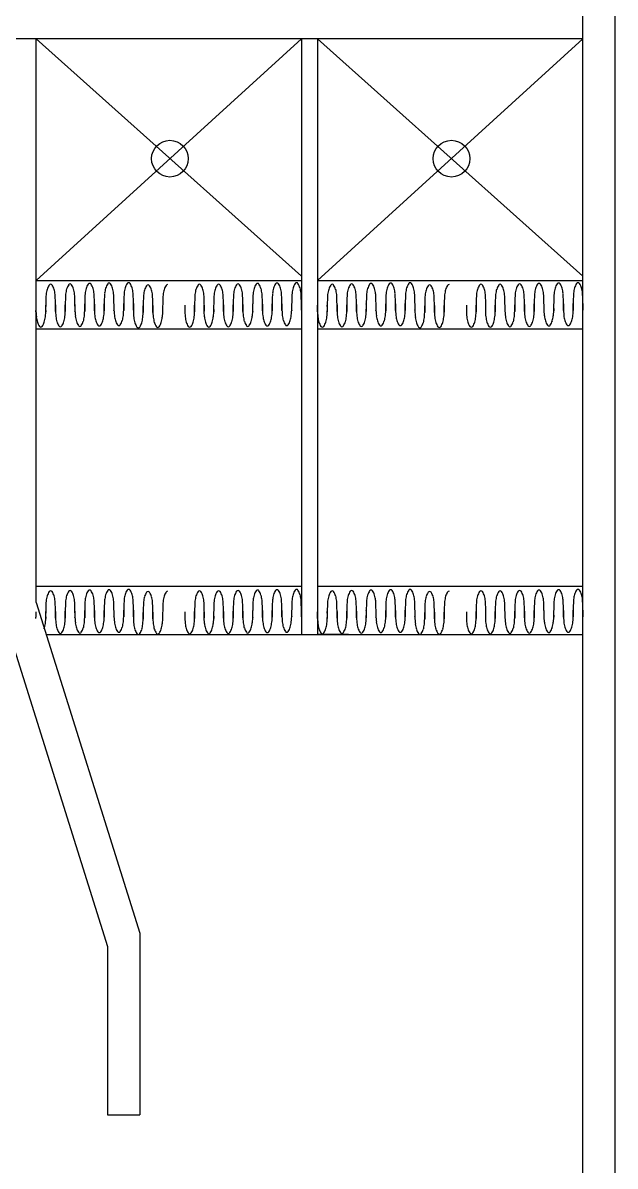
# Model space of a CAD drawing. Header units: inches. Extents: x -460 to 10305, y -938 to 5356.
# Drawn here: x 9981.8 to 10055.4, y 2437.1 to 2579.1 of the extents above; entities that cross this region are included whole.
import ezdxf

# ---------------------------------------------------------------- set-up
doc = ezdxf.new("R2010")
doc.units = ezdxf.units.IN
doc.header["$MEASUREMENT"] = 0
for name, color, linetype in [('01-0263-06-DWG-BFP-ARCH$0$SP-FIXT', 35, 'Continuous'), ('01-0263-06-DWG-BFP-ARCH$0$SP-PART', 190, 'Continuous'), ('01-0263-06-DWG-BFP-ARCH$0$SP-WALL', 7, 'Continuous')]:
    doc.layers.add(name, color=color, linetype=linetype)

# ---------------------------------------------------------------- blocks, each defined once
blk = doc.blocks.new('01-0263-06-DWG-BFP-ARCH', base_point=(1295.16, 1353.43))
at = {"layer": '01-0263-06-DWG-BFP-ARCH$0$SP-FIXT'}
for p, q in [((3467.16, 1951.43), (3500.16, 1981.43)), ((3467.16, 1981.43), (3500.16, 1951.96)), ((3502.16, 1981.43), (3535.16, 1951.96)), ((3502.16, 1951.43), (3535.16, 1981.43))]:
    blk.add_line(p, q, dxfattribs=at)
for centre in [(3483.81, 1966.56), (3518.81, 1966.56)]:
    blk.add_circle(centre, 2.28, dxfattribs=at)
at = {"layer": '01-0263-06-DWG-BFP-ARCH$0$SP-PART'}
for p, q in [((3467.16, 1951.43), (3500.16, 1951.43)), ((3502.16, 1951.43), (3535.16, 1951.43)), ((3467.16, 1945.43), (3500.16, 1945.43)), ((3502.16, 1945.43), (3535.16, 1945.43)), ((3467.16, 1913.43), (3500.16, 1913.43)), ((3502.16, 1913.43), (3535.16, 1913.43)), ((3468.41, 1907.43), (3500.16, 1907.43)), ((3496.31, 1907.43), (3500.16, 1907.43)), ((3502.16, 1907.43), (3535.16, 1907.43)), ((3506.01, 1907.43), (3502.16, 1907.43))]:
    blk.add_line(p, q, dxfattribs=at)
for centre, radius, start, end in [((3472.5, 1949.2), 4.11, 164.2093, 173.3189), ((3470.32, 1949.82), 1.84, 145.6774, 164.2093), ((3468.98, 1950.74), 0.219, 90, 145.6774), ((3468.98, 1950.74), 0.219, 34.3226, 90), ((3467.64, 1949.82), 1.84, 15.7907, 34.3226), ((3465.46, 1949.2), 4.11, 6.6811, 15.7907), ((3474.92, 1949.25), 4.11, 164.2093, 173.3189), ((3472.74, 1949.86), 1.84, 145.6774, 164.2093), ((3471.4, 1950.78), 0.219, 90, 145.6774), ((3471.4, 1950.78), 0.219, 34.3226, 90), ((3470.06, 1949.86), 1.84, 15.7907, 34.3226), ((3467.88, 1949.25), 4.11, 6.6811, 15.7907), ((3477.34, 1949.3), 4.11, 164.2093, 173.3189), ((3475.16, 1949.92), 1.84, 145.6774, 164.2093), ((3473.82, 1950.84), 0.219, 90, 145.6774), ((3473.82, 1950.84), 0.219, 34.3226, 90), ((3472.48, 1949.92), 1.84, 15.7907, 34.3226), ((3470.3, 1949.3), 4.11, 6.6811, 15.7907), ((3479.77, 1949.35), 4.11, 164.2093, 173.3189), ((3477.59, 1949.96), 1.84, 145.6774, 164.2093), ((3476.25, 1950.88), 0.219, 90, 145.6774), ((3476.25, 1950.88), 0.219, 34.3226, 90), ((3474.91, 1949.96), 1.84, 15.7907, 34.3226), ((3472.73, 1949.35), 4.11, 6.6811, 15.7907), ((3482.19, 1949.39), 4.11, 164.2093, 173.3189), ((3480.01, 1950), 1.84, 145.6774, 164.2093), ((3478.67, 1950.92), 0.219, 90, 145.6774), ((3478.67, 1950.92), 0.219, 34.3226, 90), ((3477.33, 1950), 1.84, 15.7907, 34.3226), ((3475.15, 1949.39), 4.11, 6.6811, 15.7907), ((3482.43, 1949.73), 1.84, 145.6774, 164.2093), ((3481.09, 1950.65), 0.219, 90, 145.6774), ((3481.09, 1950.65), 0.219, 34.3226, 90), ((3479.75, 1949.73), 1.84, 15.7907, 34.3226), ((3484.85, 1949.77), 1.84, 145.6774, 164.2093), ((3483.51, 1950.69), 0.219, 90, 145.6774), ((3491, 1949.2), 4.11, 164.2093, 173.3189), ((3488.82, 1949.82), 1.84, 145.6774, 164.2093), ((3487.48, 1950.74), 0.219, 90, 145.6774), ((3487.48, 1950.74), 0.219, 34.3226, 90), ((3486.14, 1949.82), 1.84, 15.7907, 34.3226), ((3483.96, 1949.2), 4.11, 6.6811, 15.7907), ((3493.38, 1949.2), 4.11, 164.2093, 173.3189), ((3491.2, 1949.82), 1.84, 145.6774, 164.2093), ((3489.86, 1950.74), 0.219, 90, 145.6774), ((3489.86, 1950.74), 0.219, 34.3226, 90), ((3488.52, 1949.82), 1.84, 15.7907, 34.3226), ((3486.34, 1949.2), 4.11, 6.6811, 15.7907), ((3495.8, 1949.25), 4.11, 164.2093, 173.3189), ((3493.62, 1949.86), 1.84, 145.6774, 164.2093), ((3492.28, 1950.78), 0.219, 90, 145.6774), ((3492.28, 1950.78), 0.219, 34.3226, 90), ((3490.94, 1949.86), 1.84, 15.7907, 34.3226), ((3488.76, 1949.25), 4.11, 6.6811, 15.7907), ((3498.22, 1949.3), 4.11, 164.2093, 173.3189), ((3496.04, 1949.92), 1.84, 145.6774, 164.2093), ((3494.7, 1950.84), 0.219, 90, 145.6774), ((3494.7, 1950.84), 0.219, 34.3226, 90), ((3493.36, 1949.92), 1.84, 15.7907, 34.3226), ((3491.18, 1949.3), 4.11, 6.6811, 15.7907), ((3500.65, 1949.35), 4.11, 164.2093, 173.3189), ((3498.47, 1949.96), 1.84, 145.6774, 164.2093), ((3497.13, 1950.88), 0.219, 90, 145.6774), ((3497.13, 1950.88), 0.219, 34.3226, 90), ((3495.79, 1949.96), 1.84, 15.7907, 34.3226), ((3493.61, 1949.35), 4.11, 6.6811, 15.7907), ((3503.07, 1949.39), 4.11, 164.2093, 173.3189), ((3500.89, 1950), 1.84, 145.6774, 164.2093), ((3499.55, 1950.92), 0.219, 90, 145.6774), ((3499.55, 1950.92), 0.219, 34.3226, 90), ((3498.21, 1950), 1.84, 15.7907, 34.3226), ((3496.03, 1949.39), 4.11, 6.6811, 15.7907), ((3507.5, 1949.2), 4.11, 164.2093, 173.3189), ((3505.32, 1949.82), 1.84, 145.6774, 164.2093), ((3503.98, 1950.74), 0.219, 90, 145.6774), ((3503.98, 1950.74), 0.219, 34.3226, 90), ((3502.64, 1949.82), 1.84, 15.7907, 34.3226), ((3500.46, 1949.2), 4.11, 6.6811, 15.7907), ((3509.92, 1949.25), 4.11, 164.2093, 173.3189), ((3507.74, 1949.86), 1.84, 145.6774, 164.2093), ((3506.4, 1950.78), 0.219, 90, 145.6774), ((3506.4, 1950.78), 0.219, 34.3226, 90), ((3505.06, 1949.86), 1.84, 15.7907, 34.3226), ((3502.88, 1949.25), 4.11, 6.6811, 15.7907), ((3512.34, 1949.3), 4.11, 164.2093, 173.3189), ((3510.16, 1949.92), 1.84, 145.6774, 164.2093), ((3508.82, 1950.84), 0.219, 90, 145.6774), ((3508.82, 1950.84), 0.219, 34.3226, 90), ((3507.48, 1949.92), 1.84, 15.7907, 34.3226), ((3505.3, 1949.3), 4.11, 6.6811, 15.7907), ((3514.77, 1949.35), 4.11, 164.2093, 173.3189), ((3512.59, 1949.96), 1.84, 145.6774, 164.2093), ((3511.25, 1950.88), 0.219, 90, 145.6774), ((3511.25, 1950.88), 0.219, 34.3226, 90), ((3509.91, 1949.96), 1.84, 15.7907, 34.3226), ((3507.73, 1949.35), 4.11, 6.6811, 15.7907), ((3517.19, 1949.39), 4.11, 164.2093, 173.3189), ((3515.01, 1950), 1.84, 145.6774, 164.2093), ((3513.67, 1950.92), 0.219, 90, 145.6774), ((3513.67, 1950.92), 0.219, 34.3226, 90), ((3512.33, 1950), 1.84, 15.7907, 34.3226), ((3510.15, 1949.39), 4.11, 6.6811, 15.7907), ((3517.43, 1949.73), 1.84, 145.6774, 164.2093), ((3516.09, 1950.65), 0.219, 90, 145.6774), ((3516.09, 1950.65), 0.219, 34.3226, 90), ((3514.75, 1949.73), 1.84, 15.7907, 34.3226), ((3519.85, 1949.77), 1.84, 145.6774, 164.2093), ((3518.51, 1950.69), 0.219, 90, 145.6774), ((3526, 1949.2), 4.11, 164.2093, 173.3189), ((3523.82, 1949.82), 1.84, 145.6774, 164.2093), ((3522.48, 1950.74), 0.219, 90, 145.6774), ((3522.48, 1950.74), 0.219, 34.3226, 90), ((3521.14, 1949.82), 1.84, 15.7907, 34.3226), ((3518.96, 1949.2), 4.11, 6.6811, 15.7907), ((3528.38, 1949.2), 4.11, 164.2093, 173.3189), ((3526.2, 1949.82), 1.84, 145.6774, 164.2093), ((3524.86, 1950.74), 0.219, 90, 145.6774), ((3524.86, 1950.74), 0.219, 34.3226, 90), ((3523.52, 1949.82), 1.84, 15.7907, 34.3226), ((3521.34, 1949.2), 4.11, 6.6811, 15.7907), ((3530.8, 1949.25), 4.11, 164.2093, 173.3189), ((3528.62, 1949.86), 1.84, 145.6774, 164.2093), ((3527.28, 1950.78), 0.219, 90, 145.6774), ((3527.28, 1950.78), 0.219, 34.3226, 90), ((3525.94, 1949.86), 1.84, 15.7907, 34.3226), ((3523.76, 1949.25), 4.11, 6.6811, 15.7907), ((3533.22, 1949.3), 4.11, 164.2093, 173.3189), ((3531.04, 1949.92), 1.84, 145.6774, 164.2093), ((3529.7, 1950.84), 0.219, 90, 145.6774), ((3529.7, 1950.84), 0.219, 34.3226, 90), ((3528.36, 1949.92), 1.84, 15.7907, 34.3226), ((3526.18, 1949.3), 4.11, 6.6811, 15.7907), ((3535.65, 1949.35), 4.11, 164.2093, 173.3189), ((3533.47, 1949.96), 1.84, 145.6774, 164.2093), ((3532.13, 1950.88), 0.219, 90, 145.6774), ((3532.13, 1950.88), 0.219, 34.3226, 90), ((3530.79, 1949.96), 1.84, 15.7907, 34.3226), ((3528.61, 1949.35), 4.11, 6.6811, 15.7907), ((3538.07, 1949.39), 4.11, 164.2093, 173.3189), ((3535.89, 1950), 1.84, 145.6774, 164.2093), ((3534.55, 1950.92), 0.219, 90, 145.6774), ((3534.55, 1950.92), 0.219, 34.3226, 90), ((3533.21, 1950), 1.84, 15.7907, 34.3226), ((3531.03, 1949.39), 4.11, 6.6811, 15.7907), ((3502.17, 1947.81), 33.81, 176.8277, 180.001), ((3435.78, 1947.81), 33.81, 359.999, 3.1723), ((3504.6, 1947.85), 33.81, 176.8277, 180.001), ((3438.2, 1947.85), 33.81, 359.999, 3.1723), ((3507.02, 1947.91), 33.81, 176.8277, 180.001), ((3440.63, 1947.91), 33.81, 359.999, 3.1723), ((3509.44, 1947.95), 33.81, 176.8277, 180.001), ((3443.05, 1947.95), 33.81, 359.999, 3.1723), ((3511.87, 1947.99), 33.81, 176.8277, 180.001), ((3445.47, 1947.99), 33.81, 359.999, 3.1723), ((3514.29, 1947.72), 33.81, 176.8277, 180.001), ((3484.61, 1949.12), 4.11, 164.2093, 173.3189), ((3477.57, 1949.12), 4.11, 6.6811, 15.7907), ((3447.89, 1947.72), 33.81, 359.999, 3.1723), ((3516.71, 1947.76), 33.81, 176.8277, 180.001), ((3487.04, 1949.16), 4.11, 164.2093, 173.3189), ((3520.68, 1947.81), 33.81, 176.8277, 180.001), ((3454.28, 1947.81), 33.81, 359.999, 3.1723), ((3523.05, 1947.81), 33.81, 176.8277, 180.001), ((3456.66, 1947.81), 33.81, 359.999, 3.1723), ((3525.48, 1947.85), 33.81, 176.8277, 180.001), ((3459.08, 1947.85), 33.81, 359.999, 3.1723), ((3527.9, 1947.91), 33.81, 176.8277, 180.001), ((3461.51, 1947.91), 33.81, 359.999, 3.1723), ((3530.32, 1947.95), 33.81, 176.8277, 180.001), ((3463.93, 1947.95), 33.81, 359.999, 3.1723), ((3532.75, 1947.99), 33.81, 176.8277, 180.001), ((3466.35, 1947.99), 33.81, 359.999, 3.1723), ((3537.17, 1947.81), 33.81, 176.8277, 180.001), ((3470.78, 1947.81), 33.81, 359.999, 3.1723), ((3539.6, 1947.85), 33.81, 176.8277, 180.001), ((3473.2, 1947.85), 33.81, 359.999, 3.1723), ((3542.02, 1947.91), 33.81, 176.8277, 180.001), ((3475.63, 1947.91), 33.81, 359.999, 3.1723), ((3544.44, 1947.95), 33.81, 176.8277, 180.001), ((3478.05, 1947.95), 33.81, 359.999, 3.1723), ((3546.87, 1947.99), 33.81, 176.8277, 180.001), ((3480.47, 1947.99), 33.81, 359.999, 3.1723), ((3549.29, 1947.72), 33.81, 176.8277, 180.001), ((3519.61, 1949.12), 4.11, 164.2093, 173.3189), ((3512.57, 1949.12), 4.11, 6.6811, 15.7907), ((3482.89, 1947.72), 33.81, 359.999, 3.1723), ((3551.71, 1947.76), 33.81, 176.8277, 180.001), ((3522.04, 1949.16), 4.11, 164.2093, 173.3189), ((3555.68, 1947.81), 33.81, 176.8277, 180.001), ((3489.28, 1947.81), 33.81, 359.999, 3.1723), ((3558.05, 1947.81), 33.81, 176.8277, 180.001), ((3491.66, 1947.81), 33.81, 359.999, 3.1723), ((3560.48, 1947.85), 33.81, 176.8277, 180.001), ((3494.08, 1947.85), 33.81, 359.999, 3.1723), ((3562.9, 1947.91), 33.81, 176.8277, 180.001), ((3496.51, 1947.91), 33.81, 359.999, 3.1723), ((3565.32, 1947.95), 33.81, 176.8277, 180.001), ((3498.93, 1947.95), 33.81, 359.999, 3.1723), ((3567.75, 1947.99), 33.81, 176.8277, 180.001), ((3501.35, 1947.99), 33.81, 359.999, 3.1723), ((3500.96, 1947.79), 33.81, 179.0509, 180.001), ((3474.78, 1947.79), 7.63, 180, 186.6811), ((3433.36, 1947.77), 33.81, 359.999, 0.9844), ((3459.53, 1947.77), 7.63, 358.0441, 0), ((3460.75, 1947.79), 7.63, 353.3189, 360), ((3434.57, 1947.79), 33.81, 359.999, 0.9844), ((3475.99, 1947.81), 7.63, 180, 182.1124), ((3503.39, 1947.83), 33.81, 179.0509, 180.001), ((3477.21, 1947.83), 7.63, 180, 186.6811), ((3461.96, 1947.81), 7.63, 358.0441, 0), ((3463.17, 1947.83), 7.63, 353.3189, 360), ((3436.99, 1947.83), 33.81, 359.999, 0.9844), ((3478.42, 1947.85), 7.63, 180, 182.1124), ((3505.81, 1947.87), 33.81, 179.0509, 180.001), ((3479.63, 1947.87), 7.63, 180, 186.6811), ((3464.38, 1947.85), 7.63, 358.0441, 0), ((3465.59, 1947.87), 7.63, 353.3189, 360), ((3480.84, 1947.91), 7.63, 180, 182.4092), ((3439.42, 1947.87), 33.81, 359.999, 1.1113), ((3508.23, 1947.93), 33.81, 179.0509, 180.001), ((3482.05, 1947.93), 7.63, 180, 186.6811), ((3466.8, 1947.91), 7.63, 358.0441, 360), ((3468.02, 1947.93), 7.63, 353.3189, 0), ((3441.84, 1947.93), 33.81, 359.999, 0.9844), ((3483.26, 1947.95), 7.63, 180, 182.1124), ((3510.66, 1947.97), 33.81, 179.0509, 180.001), ((3484.48, 1947.97), 7.63, 180, 186.6811), ((3469.23, 1947.95), 7.63, 358.0441, 360), ((3470.44, 1947.97), 7.63, 353.3189, 0), ((3444.26, 1947.97), 33.81, 359.999, 0.9844), ((3485.69, 1947.99), 7.63, 180, 182.1124), ((3513.08, 1948.02), 33.81, 179.0509, 180.001), ((3513.08, 1947.7), 33.81, 179.0509, 180.001), ((3486.9, 1948.01), 7.63, 180, 182.1124), ((3486.9, 1947.7), 7.63, 180, 186.6811), ((3471.65, 1947.99), 7.63, 358.0441, 360), ((3472.86, 1947.7), 7.63, 353.3189, 360), ((3446.68, 1947.7), 33.81, 359.999, 0.9844), ((3488.11, 1947.72), 7.63, 180, 182.1124), ((3515.5, 1947.74), 33.81, 179.0509, 180.001), ((3489.32, 1947.74), 7.63, 180, 186.6811), ((3474.07, 1947.72), 7.63, 358.0441, 0), ((3475.29, 1947.74), 7.63, 353.3189, 360), ((3490.53, 1947.76), 7.63, 180, 182.1124), ((3449.11, 1947.74), 33.81, 359.999, 0.9844), ((3519.47, 1947.79), 33.81, 179.0509, 180.001), ((3493.29, 1947.79), 7.63, 180, 186.6811), ((3479.25, 1947.79), 7.63, 353.3189, 360), ((3453.07, 1947.79), 33.81, 359.999, 0.9844), ((3494.5, 1947.81), 7.63, 180, 182.1124), ((3521.84, 1947.79), 33.81, 179.0509, 180.001), ((3495.66, 1947.79), 7.63, 180, 186.6811), ((3480.46, 1947.81), 7.63, 358.0441, 0), ((3481.63, 1947.79), 7.63, 353.3189, 0), ((3455.45, 1947.79), 33.81, 359.999, 0.9844), ((3496.88, 1947.81), 7.63, 180, 182.1124), ((3524.27, 1947.83), 33.81, 179.0509, 180.001), ((3498.09, 1947.83), 7.63, 180, 186.6811), ((3482.84, 1947.81), 7.63, 358.0441, 360), ((3484.05, 1947.83), 7.63, 353.3189, 0), ((3499.3, 1947.85), 7.63, 180, 182.1124), ((3457.87, 1947.83), 33.81, 359.999, 0.9844), ((3526.69, 1947.87), 33.81, 179.0509, 180.001), ((3500.51, 1947.87), 7.63, 180, 186.6811), ((3485.26, 1947.85), 7.63, 358.0441, 360), ((3486.48, 1947.87), 7.63, 353.3189, 0), ((3501.72, 1947.91), 7.63, 180, 182.4092), ((3460.3, 1947.87), 33.81, 359.999, 1.1113), ((3529.11, 1947.93), 33.81, 179.0509, 180.001), ((3502.93, 1947.93), 7.63, 180, 186.6811), ((3487.69, 1947.91), 7.63, 358.0441, 360), ((3488.9, 1947.93), 7.63, 353.3189, 0), ((3462.72, 1947.93), 33.81, 359.999, 0.9844), ((3504.15, 1947.95), 7.63, 180, 182.1124), ((3531.54, 1947.97), 33.81, 179.0509, 180.001), ((3505.36, 1947.97), 7.63, 180, 186.6811), ((3490.11, 1947.95), 7.63, 358.0441, 360), ((3491.32, 1947.97), 7.63, 353.3189, 0), ((3506.57, 1947.99), 7.63, 180, 182.1124), ((3465.14, 1947.97), 33.81, 359.999, 0.9844), ((3533.96, 1948.02), 33.81, 179.0509, 180.001), ((3507.78, 1948.01), 7.63, 180, 182.1124), ((3492.53, 1947.99), 7.63, 358.0441, 360), ((3535.96, 1947.79), 33.81, 179.0509, 180.001), ((3509.78, 1947.79), 7.63, 180, 186.6811), ((3468.36, 1947.77), 33.81, 359.999, 0.9844), ((3494.53, 1947.77), 7.63, 358.0441, 0), ((3495.75, 1947.79), 7.63, 353.3189, 360), ((3469.57, 1947.79), 33.81, 359.999, 0.9844), ((3510.99, 1947.81), 7.63, 180, 182.1124), ((3538.39, 1947.83), 33.81, 179.0509, 180.001), ((3512.21, 1947.83), 7.63, 180, 186.6811), ((3496.96, 1947.81), 7.63, 358.0441, 0), ((3498.17, 1947.83), 7.63, 353.3189, 360), ((3471.99, 1947.83), 33.81, 359.999, 0.9844), ((3513.42, 1947.85), 7.63, 180, 182.1124), ((3540.81, 1947.87), 33.81, 179.0509, 180.001), ((3514.63, 1947.87), 7.63, 180, 186.6811), ((3499.38, 1947.85), 7.63, 358.0441, 0), ((3500.59, 1947.87), 7.63, 353.3189, 360), ((3515.84, 1947.91), 7.63, 180, 182.4092), ((3474.42, 1947.87), 33.81, 359.999, 1.1113), ((3543.23, 1947.93), 33.81, 179.0509, 180.001), ((3517.05, 1947.93), 7.63, 180, 186.6811), ((3501.8, 1947.91), 7.63, 358.0441, 360), ((3503.02, 1947.93), 7.63, 353.3189, 0), ((3476.84, 1947.93), 33.81, 359.999, 0.9844), ((3518.26, 1947.95), 7.63, 180, 182.1124), ((3545.66, 1947.97), 33.81, 179.0509, 180.001), ((3519.48, 1947.97), 7.63, 180, 186.6811), ((3504.23, 1947.95), 7.63, 358.0441, 360), ((3505.44, 1947.97), 7.63, 353.3189, 0), ((3479.26, 1947.97), 33.81, 359.999, 0.9844), ((3520.69, 1947.99), 7.63, 180, 182.1124), ((3548.08, 1948.02), 33.81, 179.0509, 180.001), ((3548.08, 1947.7), 33.81, 179.0509, 180.001), ((3521.9, 1948.01), 7.63, 180, 182.1124), ((3521.9, 1947.7), 7.63, 180, 186.6811), ((3506.65, 1947.99), 7.63, 358.0441, 360), ((3507.86, 1947.7), 7.63, 353.3189, 360), ((3481.68, 1947.7), 33.81, 359.999, 0.9844), ((3523.11, 1947.72), 7.63, 180, 182.1124), ((3550.5, 1947.74), 33.81, 179.0509, 180.001), ((3524.32, 1947.74), 7.63, 180, 186.6811), ((3509.07, 1947.72), 7.63, 358.0441, 0), ((3510.29, 1947.74), 7.63, 353.3189, 360), ((3525.53, 1947.76), 7.63, 180, 182.1124), ((3484.11, 1947.74), 33.81, 359.999, 0.9844), ((3554.47, 1947.79), 33.81, 179.0509, 180.001), ((3528.29, 1947.79), 7.63, 180, 186.6811), ((3514.25, 1947.79), 7.63, 353.3189, 360), ((3488.07, 1947.79), 33.81, 359.999, 0.9844), ((3529.5, 1947.81), 7.63, 180, 182.1124), ((3556.84, 1947.79), 33.81, 179.0509, 180.001), ((3530.66, 1947.79), 7.63, 180, 186.6811), ((3515.46, 1947.81), 7.63, 358.0441, 0), ((3516.63, 1947.79), 7.63, 353.3189, 0), ((3490.45, 1947.79), 33.81, 359.999, 0.9844), ((3531.88, 1947.81), 7.63, 180, 182.1124), ((3559.27, 1947.83), 33.81, 179.0509, 180.001), ((3533.09, 1947.83), 7.63, 180, 186.6811), ((3517.84, 1947.81), 7.63, 358.0441, 360), ((3519.05, 1947.83), 7.63, 353.3189, 0), ((3534.3, 1947.85), 7.63, 180, 182.1124), ((3492.87, 1947.83), 33.81, 359.999, 0.9844), ((3561.69, 1947.87), 33.81, 179.0509, 180.001), ((3535.51, 1947.87), 7.63, 180, 186.6811), ((3520.26, 1947.85), 7.63, 358.0441, 360), ((3521.48, 1947.87), 7.63, 353.3189, 0), ((3536.72, 1947.91), 7.63, 180, 182.4092), ((3495.3, 1947.87), 33.81, 359.999, 1.1113), ((3564.11, 1947.93), 33.81, 179.0509, 180.001), ((3537.93, 1947.93), 7.63, 180, 186.6811), ((3522.69, 1947.91), 7.63, 358.0441, 360), ((3523.9, 1947.93), 7.63, 353.3189, 0), ((3497.72, 1947.93), 33.81, 359.999, 0.9844), ((3539.15, 1947.95), 7.63, 180, 182.1124), ((3566.54, 1947.97), 33.81, 179.0509, 180.001), ((3540.36, 1947.97), 7.63, 180, 186.6811), ((3525.11, 1947.95), 7.63, 358.0441, 360), ((3526.32, 1947.97), 7.63, 353.3189, 0), ((3541.57, 1947.99), 7.63, 180, 182.1124), ((3500.14, 1947.97), 33.81, 359.999, 0.9844), ((3568.96, 1948.02), 33.81, 179.0509, 180.001), ((3542.78, 1948.01), 7.63, 180, 182.1124), ((3527.53, 1947.99), 7.63, 358.0441, 360), ((3471.28, 1947.38), 4.11, 186.6811, 195.7907), ((3469.1, 1946.76), 1.84, 195.7907, 214.3226), ((3466.42, 1946.76), 1.84, 325.6774, 344.2093), ((3464.24, 1947.38), 4.11, 344.2093, 353.3189), ((3473.71, 1947.42), 4.11, 186.6811, 195.7907), ((3471.53, 1946.81), 1.84, 195.7907, 214.3226), ((3468.85, 1946.81), 1.84, 325.6774, 344.2093), ((3466.67, 1947.42), 4.11, 344.2093, 353.3189), ((3476.13, 1947.46), 4.11, 186.6811, 195.7907), ((3473.95, 1946.85), 1.84, 195.7907, 214.3226), ((3471.27, 1946.85), 1.84, 325.6774, 344.2093), ((3469.09, 1947.46), 4.11, 344.2093, 353.3189), ((3478.55, 1947.52), 4.11, 186.6811, 195.7907), ((3476.37, 1946.91), 1.84, 195.7907, 214.3226), ((3473.69, 1946.91), 1.84, 325.6774, 344.2093), ((3471.51, 1947.52), 4.11, 344.2093, 353.3189), ((3480.98, 1947.56), 4.11, 186.6811, 195.7907), ((3478.8, 1946.95), 1.84, 195.7907, 214.3226), ((3476.12, 1946.95), 1.84, 325.6774, 344.2093), ((3473.94, 1947.56), 4.11, 344.2093, 353.3189), ((3483.4, 1947.29), 4.11, 186.6811, 195.7907), ((3481.22, 1946.68), 1.84, 195.7907, 214.3226), ((3478.54, 1946.68), 1.84, 325.6774, 344.2093), ((3476.36, 1947.29), 4.11, 344.2093, 353.3189), ((3485.82, 1947.33), 4.11, 186.6811, 195.7907), ((3483.64, 1946.72), 1.84, 195.7907, 214.3226), ((3480.96, 1946.72), 1.84, 325.6774, 344.2093), ((3478.78, 1947.33), 4.11, 344.2093, 353.3189), ((3489.79, 1947.38), 4.11, 186.6811, 195.7907), ((3487.61, 1946.76), 1.84, 195.7907, 214.3226), ((3484.93, 1946.76), 1.84, 325.6774, 344.2093), ((3482.75, 1947.38), 4.11, 344.2093, 353.3189), ((3492.17, 1947.38), 4.11, 186.6811, 195.7907), ((3489.99, 1946.76), 1.84, 195.7907, 214.3226), ((3487.31, 1946.76), 1.84, 325.6774, 344.2093), ((3485.12, 1947.38), 4.11, 344.2093, 353.3189), ((3494.59, 1947.42), 4.11, 186.6811, 195.7907), ((3492.41, 1946.81), 1.84, 195.7907, 214.3226), ((3489.73, 1946.81), 1.84, 325.6774, 344.2093), ((3487.55, 1947.42), 4.11, 344.2093, 353.3189), ((3497.01, 1947.46), 4.11, 186.6811, 195.7907), ((3494.83, 1946.85), 1.84, 195.7907, 214.3226), ((3492.15, 1946.85), 1.84, 325.6774, 344.2093), ((3489.97, 1947.46), 4.11, 344.2093, 353.3189), ((3499.44, 1947.52), 4.11, 186.6811, 195.7907), ((3497.26, 1946.91), 1.84, 195.7907, 214.3226), ((3494.58, 1946.91), 1.84, 325.6774, 344.2093), ((3492.39, 1947.52), 4.11, 344.2093, 353.3189), ((3501.86, 1947.56), 4.11, 186.6811, 195.7907), ((3499.68, 1946.95), 1.84, 195.7907, 214.3226), ((3497, 1946.95), 1.84, 325.6774, 344.2093), ((3494.82, 1947.56), 4.11, 344.2093, 353.3189), ((3506.28, 1947.38), 4.11, 186.6811, 195.7907), ((3504.1, 1946.76), 1.84, 195.7907, 214.3226), ((3501.42, 1946.76), 1.84, 325.6774, 344.2093), ((3499.24, 1947.38), 4.11, 344.2093, 353.3189), ((3508.71, 1947.42), 4.11, 186.6811, 195.7907), ((3506.53, 1946.81), 1.84, 195.7907, 214.3226), ((3503.85, 1946.81), 1.84, 325.6774, 344.2093), ((3501.67, 1947.42), 4.11, 344.2093, 353.3189), ((3511.13, 1947.46), 4.11, 186.6811, 195.7907), ((3508.95, 1946.85), 1.84, 195.7907, 214.3226), ((3506.27, 1946.85), 1.84, 325.6774, 344.2093), ((3504.09, 1947.46), 4.11, 344.2093, 353.3189), ((3513.55, 1947.52), 4.11, 186.6811, 195.7907), ((3511.37, 1946.91), 1.84, 195.7907, 214.3226), ((3508.69, 1946.91), 1.84, 325.6774, 344.2093), ((3506.51, 1947.52), 4.11, 344.2093, 353.3189), ((3515.98, 1947.56), 4.11, 186.6811, 195.7907), ((3513.8, 1946.95), 1.84, 195.7907, 214.3226), ((3511.12, 1946.95), 1.84, 325.6774, 344.2093), ((3508.94, 1947.56), 4.11, 344.2093, 353.3189), ((3518.4, 1947.29), 4.11, 186.6811, 195.7907), ((3516.22, 1946.68), 1.84, 195.7907, 214.3226), ((3513.54, 1946.68), 1.84, 325.6774, 344.2093), ((3511.36, 1947.29), 4.11, 344.2093, 353.3189), ((3520.82, 1947.33), 4.11, 186.6811, 195.7907), ((3518.64, 1946.72), 1.84, 195.7907, 214.3226), ((3515.96, 1946.72), 1.84, 325.6774, 344.2093), ((3513.78, 1947.33), 4.11, 344.2093, 353.3189), ((3524.79, 1947.38), 4.11, 186.6811, 195.7907), ((3522.61, 1946.76), 1.84, 195.7907, 214.3226), ((3519.93, 1946.76), 1.84, 325.6774, 344.2093), ((3517.75, 1947.38), 4.11, 344.2093, 353.3189), ((3527.17, 1947.38), 4.11, 186.6811, 195.7907), ((3524.99, 1946.76), 1.84, 195.7907, 214.3226), ((3522.31, 1946.76), 1.84, 325.6774, 344.2093), ((3520.12, 1947.38), 4.11, 344.2093, 353.3189), ((3529.59, 1947.42), 4.11, 186.6811, 195.7907), ((3527.41, 1946.81), 1.84, 195.7907, 214.3226), ((3524.73, 1946.81), 1.84, 325.6774, 344.2093), ((3522.55, 1947.42), 4.11, 344.2093, 353.3189), ((3532.01, 1947.46), 4.11, 186.6811, 195.7907), ((3529.83, 1946.85), 1.84, 195.7907, 214.3226), ((3527.15, 1946.85), 1.84, 325.6774, 344.2093), ((3524.97, 1947.46), 4.11, 344.2093, 353.3189), ((3534.44, 1947.52), 4.11, 186.6811, 195.7907), ((3532.26, 1946.91), 1.84, 195.7907, 214.3226), ((3529.58, 1946.91), 1.84, 325.6774, 344.2093), ((3527.39, 1947.52), 4.11, 344.2093, 353.3189), ((3536.86, 1947.56), 4.11, 186.6811, 195.7907), ((3534.68, 1946.95), 1.84, 195.7907, 214.3226), ((3532, 1946.95), 1.84, 325.6774, 344.2093), ((3529.82, 1947.56), 4.11, 344.2093, 353.3189), ((3467.76, 1945.85), 0.219, 214.3226, 270), ((3467.76, 1945.85), 0.219, 270, 325.6774), ((3470.19, 1945.89), 0.219, 214.3226, 270), ((3470.19, 1945.89), 0.219, 270, 325.6774), ((3472.61, 1945.93), 0.219, 214.3226, 270), ((3472.61, 1945.93), 0.219, 270, 325.6774), ((3475.03, 1945.99), 0.219, 214.3226, 270), ((3475.03, 1945.99), 0.219, 270, 325.6774), ((3477.46, 1946.03), 0.219, 214.3226, 270), ((3477.46, 1946.03), 0.219, 270, 325.6774), ((3479.88, 1945.76), 0.219, 214.3226, 270), ((3479.88, 1945.76), 0.219, 270, 325.6774), ((3482.3, 1945.8), 0.219, 214.3226, 270), ((3482.3, 1945.8), 0.219, 270, 325.6774), ((3486.27, 1945.85), 0.219, 214.3226, 270), ((3486.27, 1945.85), 0.219, 270, 325.6774), ((3488.65, 1945.85), 0.219, 214.3226, 270), ((3488.65, 1945.85), 0.219, 270, 325.6774), ((3491.07, 1945.89), 0.219, 214.3226, 270), ((3491.07, 1945.89), 0.219, 270, 325.6774), ((3493.49, 1945.93), 0.219, 214.3226, 270), ((3493.49, 1945.93), 0.219, 270, 325.6774), ((3495.92, 1945.99), 0.219, 214.3226, 270), ((3495.92, 1945.99), 0.219, 270, 325.6774), ((3498.34, 1946.03), 0.219, 214.3226, 270), ((3498.34, 1946.03), 0.219, 270, 325.6774), ((3502.76, 1945.85), 0.219, 214.3226, 270), ((3502.76, 1945.85), 0.219, 270, 325.6774), ((3505.19, 1945.89), 0.219, 214.3226, 270), ((3505.19, 1945.89), 0.219, 270, 325.6774), ((3507.61, 1945.93), 0.219, 214.3226, 270), ((3507.61, 1945.93), 0.219, 270, 325.6774), ((3510.03, 1945.99), 0.219, 214.3226, 270), ((3510.03, 1945.99), 0.219, 270, 325.6774), ((3512.46, 1946.03), 0.219, 214.3226, 270), ((3512.46, 1946.03), 0.219, 270, 325.6774), ((3514.88, 1945.76), 0.219, 214.3226, 270), ((3514.88, 1945.76), 0.219, 270, 325.6774), ((3517.3, 1945.8), 0.219, 214.3226, 270), ((3517.3, 1945.8), 0.219, 270, 325.6774), ((3521.27, 1945.85), 0.219, 214.3226, 270), ((3521.27, 1945.85), 0.219, 270, 325.6774), ((3523.65, 1945.85), 0.219, 214.3226, 270), ((3523.65, 1945.85), 0.219, 270, 325.6774), ((3526.07, 1945.89), 0.219, 214.3226, 270), ((3526.07, 1945.89), 0.219, 270, 325.6774), ((3528.49, 1945.93), 0.219, 214.3226, 270), ((3528.49, 1945.93), 0.219, 270, 325.6774), ((3530.92, 1945.99), 0.219, 214.3226, 270), ((3530.92, 1945.99), 0.219, 270, 325.6774), ((3533.34, 1946.03), 0.219, 214.3226, 270), ((3533.34, 1946.03), 0.219, 270, 325.6774), ((3472.5, 1911.11), 4.11, 164.2093, 173.3189), ((3470.32, 1911.73), 1.84, 145.6774, 164.2093), ((3468.98, 1912.64), 0.219, 90, 145.6774), ((3468.98, 1912.64), 0.219, 34.3226, 90), ((3467.64, 1911.73), 1.84, 15.7907, 34.3226), ((3465.46, 1911.11), 4.11, 6.6811, 15.7907), ((3474.92, 1911.15), 4.11, 164.2093, 173.3189), ((3472.74, 1911.77), 1.84, 145.6774, 164.2093), ((3471.4, 1912.69), 0.219, 90, 145.6774), ((3471.4, 1912.69), 0.219, 34.3226, 90), ((3470.06, 1911.77), 1.84, 15.7907, 34.3226), ((3467.88, 1911.15), 4.11, 6.6811, 15.7907), ((3477.34, 1911.21), 4.11, 164.2093, 173.3189), ((3475.16, 1911.83), 1.84, 145.6774, 164.2093), ((3473.82, 1912.74), 0.219, 90, 145.6774), ((3473.82, 1912.74), 0.219, 34.3226, 90), ((3472.48, 1911.83), 1.84, 15.7907, 34.3226), ((3470.3, 1911.21), 4.11, 6.6811, 15.7907), ((3479.77, 1911.25), 4.11, 164.2093, 173.3189), ((3477.59, 1911.87), 1.84, 145.6774, 164.2093), ((3476.25, 1912.78), 0.219, 90, 145.6774), ((3476.25, 1912.78), 0.219, 34.3226, 90), ((3474.91, 1911.87), 1.84, 15.7907, 34.3226), ((3472.73, 1911.25), 4.11, 6.6811, 15.7907), ((3482.19, 1911.3), 4.11, 164.2093, 173.3189), ((3480.01, 1911.91), 1.84, 145.6774, 164.2093), ((3478.67, 1912.83), 0.219, 90, 145.6774), ((3478.67, 1912.83), 0.219, 34.3226, 90), ((3477.33, 1911.91), 1.84, 15.7907, 34.3226), ((3475.15, 1911.3), 4.11, 6.6811, 15.7907), ((3484.61, 1911.02), 4.11, 164.2093, 173.3189), ((3482.43, 1911.64), 1.84, 145.6774, 164.2093), ((3481.09, 1912.56), 0.219, 90, 145.6774), ((3481.09, 1912.56), 0.219, 34.3226, 90), ((3479.75, 1911.64), 1.84, 15.7907, 34.3226), ((3477.57, 1911.02), 4.11, 6.6811, 15.7907), ((3487.04, 1911.07), 4.11, 164.2093, 173.3189), ((3484.85, 1911.68), 1.84, 145.6774, 164.2093), ((3483.51, 1912.6), 0.219, 90, 145.6774), ((3491, 1911.11), 4.11, 164.2093, 173.3189), ((3488.82, 1911.73), 1.84, 145.6774, 164.2093), ((3487.48, 1912.64), 0.219, 90, 145.6774), ((3487.48, 1912.64), 0.219, 34.3226, 90), ((3486.14, 1911.73), 1.84, 15.7907, 34.3226), ((3483.96, 1911.11), 4.11, 6.6811, 15.7907), ((3493.38, 1911.11), 4.11, 164.2093, 173.3189), ((3491.2, 1911.73), 1.84, 145.6774, 164.2093), ((3489.86, 1912.64), 0.219, 90, 145.6774), ((3489.86, 1912.64), 0.219, 34.3226, 90), ((3488.52, 1911.73), 1.84, 15.7907, 34.3226), ((3486.34, 1911.11), 4.11, 6.6811, 15.7907), ((3495.8, 1911.15), 4.11, 164.2093, 173.3189), ((3493.62, 1911.77), 1.84, 145.6774, 164.2093), ((3492.28, 1912.69), 0.219, 90, 145.6774), ((3492.28, 1912.69), 0.219, 34.3226, 90), ((3490.94, 1911.77), 1.84, 15.7907, 34.3226), ((3488.76, 1911.15), 4.11, 6.6811, 15.7907), ((3498.22, 1911.21), 4.11, 164.2093, 173.3189), ((3496.04, 1911.83), 1.84, 145.6774, 164.2093), ((3494.7, 1912.74), 0.219, 90, 145.6774), ((3494.7, 1912.74), 0.219, 34.3226, 90), ((3493.36, 1911.83), 1.84, 15.7907, 34.3226), ((3491.18, 1911.21), 4.11, 6.6811, 15.7907), ((3500.65, 1911.25), 4.11, 164.2093, 173.3189), ((3498.47, 1911.87), 1.84, 145.6774, 164.2093), ((3497.13, 1912.78), 0.219, 90, 145.6774), ((3497.13, 1912.78), 0.219, 34.3226, 90), ((3495.79, 1911.87), 1.84, 15.7907, 34.3226), ((3493.61, 1911.25), 4.11, 6.6811, 15.7907), ((3503.07, 1911.3), 4.11, 164.2093, 173.3189), ((3500.89, 1911.91), 1.84, 145.6774, 164.2093), ((3499.55, 1912.83), 0.219, 90, 145.6774), ((3499.55, 1912.83), 0.219, 34.3226, 90), ((3498.21, 1911.91), 1.84, 15.7907, 34.3226), ((3496.03, 1911.3), 4.11, 6.6811, 15.7907), ((3507.5, 1911.11), 4.11, 164.2093, 173.3189), ((3505.32, 1911.73), 1.84, 145.6774, 164.2093), ((3503.98, 1912.64), 0.219, 90, 145.6774), ((3503.98, 1912.64), 0.219, 34.3226, 90), ((3502.64, 1911.73), 1.84, 15.7907, 34.3226), ((3500.46, 1911.11), 4.11, 6.6811, 15.7907), ((3509.92, 1911.15), 4.11, 164.2093, 173.3189), ((3507.74, 1911.77), 1.84, 145.6774, 164.2093), ((3506.4, 1912.69), 0.219, 90, 145.6774), ((3506.4, 1912.69), 0.219, 34.3226, 90), ((3505.06, 1911.77), 1.84, 15.7907, 34.3226), ((3502.88, 1911.15), 4.11, 6.6811, 15.7907), ((3512.34, 1911.21), 4.11, 164.2093, 173.3189), ((3510.16, 1911.83), 1.84, 145.6774, 164.2093), ((3508.82, 1912.74), 0.219, 90, 145.6774), ((3508.82, 1912.74), 0.219, 34.3226, 90), ((3507.48, 1911.83), 1.84, 15.7907, 34.3226), ((3505.3, 1911.21), 4.11, 6.6811, 15.7907), ((3514.77, 1911.25), 4.11, 164.2093, 173.3189), ((3512.59, 1911.87), 1.84, 145.6774, 164.2093), ((3511.25, 1912.78), 0.219, 90, 145.6774), ((3511.25, 1912.78), 0.219, 34.3226, 90), ((3509.91, 1911.87), 1.84, 15.7907, 34.3226), ((3507.73, 1911.25), 4.11, 6.6811, 15.7907), ((3517.19, 1911.3), 4.11, 164.2093, 173.3189), ((3515.01, 1911.91), 1.84, 145.6774, 164.2093), ((3513.67, 1912.83), 0.219, 90, 145.6774), ((3513.67, 1912.83), 0.219, 34.3226, 90), ((3512.33, 1911.91), 1.84, 15.7907, 34.3226), ((3510.15, 1911.3), 4.11, 6.6811, 15.7907), ((3519.61, 1911.02), 4.11, 164.2093, 173.3189), ((3517.43, 1911.64), 1.84, 145.6774, 164.2093), ((3516.09, 1912.56), 0.219, 90, 145.6774), ((3516.09, 1912.56), 0.219, 34.3226, 90), ((3514.75, 1911.64), 1.84, 15.7907, 34.3226), ((3512.57, 1911.02), 4.11, 6.6811, 15.7907), ((3522.04, 1911.07), 4.11, 164.2093, 173.3189), ((3519.85, 1911.68), 1.84, 145.6774, 164.2093), ((3518.51, 1912.6), 0.219, 90, 145.6774), ((3526, 1911.11), 4.11, 164.2093, 173.3189), ((3523.82, 1911.73), 1.84, 145.6774, 164.2093), ((3522.48, 1912.64), 0.219, 90, 145.6774), ((3522.48, 1912.64), 0.219, 34.3226, 90), ((3521.14, 1911.73), 1.84, 15.7907, 34.3226), ((3518.96, 1911.11), 4.11, 6.6811, 15.7907), ((3528.38, 1911.11), 4.11, 164.2093, 173.3189), ((3526.2, 1911.73), 1.84, 145.6774, 164.2093), ((3524.86, 1912.64), 0.219, 90, 145.6774), ((3524.86, 1912.64), 0.219, 34.3226, 90), ((3523.52, 1911.73), 1.84, 15.7907, 34.3226), ((3521.34, 1911.11), 4.11, 6.6811, 15.7907), ((3530.8, 1911.15), 4.11, 164.2093, 173.3189), ((3528.62, 1911.77), 1.84, 145.6774, 164.2093), ((3527.28, 1912.69), 0.219, 90, 145.6774), ((3527.28, 1912.69), 0.219, 34.3226, 90), ((3525.94, 1911.77), 1.84, 15.7907, 34.3226), ((3523.76, 1911.15), 4.11, 6.6811, 15.7907), ((3533.22, 1911.21), 4.11, 164.2093, 173.3189), ((3531.04, 1911.83), 1.84, 145.6774, 164.2093), ((3529.7, 1912.74), 0.219, 90, 145.6774), ((3529.7, 1912.74), 0.219, 34.3226, 90), ((3528.36, 1911.83), 1.84, 15.7907, 34.3226), ((3526.18, 1911.21), 4.11, 6.6811, 15.7907), ((3535.65, 1911.25), 4.11, 164.2093, 173.3189), ((3533.47, 1911.87), 1.84, 145.6774, 164.2093), ((3532.13, 1912.78), 0.219, 90, 145.6774), ((3532.13, 1912.78), 0.219, 34.3226, 90), ((3530.79, 1911.87), 1.84, 15.7907, 34.3226), ((3528.61, 1911.25), 4.11, 6.6811, 15.7907), ((3538.07, 1911.3), 4.11, 164.2093, 173.3189), ((3535.89, 1911.91), 1.84, 145.6774, 164.2093), ((3534.55, 1912.83), 0.219, 90, 145.6774), ((3534.55, 1912.83), 0.219, 34.3226, 90), ((3533.21, 1911.91), 1.84, 15.7907, 34.3226), ((3531.03, 1911.3), 4.11, 6.6811, 15.7907), ((3502.17, 1909.72), 33.81, 176.8277, 180.001), ((3435.78, 1909.72), 33.81, 359.999, 3.1723), ((3504.6, 1909.76), 33.81, 176.8277, 180.001), ((3438.2, 1909.76), 33.81, 359.999, 3.1723), ((3507.02, 1909.82), 33.81, 176.8277, 180.001), ((3440.63, 1909.82), 33.81, 359.999, 3.1723), ((3509.44, 1909.86), 33.81, 176.8277, 180.001), ((3443.05, 1909.86), 33.81, 359.999, 3.1723), ((3511.87, 1909.9), 33.81, 176.8277, 180.001), ((3445.47, 1909.9), 33.81, 359.999, 3.1723), ((3514.29, 1909.63), 33.81, 176.8277, 180.001), ((3447.89, 1909.63), 33.81, 359.999, 3.1723), ((3516.71, 1909.67), 33.81, 176.8277, 180.001), ((3520.68, 1909.72), 33.81, 176.8277, 180.001), ((3454.28, 1909.72), 33.81, 359.999, 3.1723), ((3523.05, 1909.72), 33.81, 176.8277, 180.001), ((3456.66, 1909.72), 33.81, 359.999, 3.1723), ((3525.48, 1909.76), 33.81, 176.8277, 180.001), ((3459.08, 1909.76), 33.81, 359.999, 3.1723), ((3527.9, 1909.82), 33.81, 176.8277, 180.001), ((3461.51, 1909.82), 33.81, 359.999, 3.1723), ((3530.32, 1909.86), 33.81, 176.8277, 180.001), ((3463.93, 1909.86), 33.81, 359.999, 3.1723), ((3532.75, 1909.9), 33.81, 176.8277, 180.001), ((3466.35, 1909.9), 33.81, 359.999, 3.1723), ((3537.17, 1909.72), 33.81, 176.8277, 180.001), ((3470.78, 1909.72), 33.81, 359.999, 3.1723), ((3539.6, 1909.76), 33.81, 176.8277, 180.001), ((3473.2, 1909.76), 33.81, 359.999, 3.1723), ((3542.02, 1909.82), 33.81, 176.8277, 180.001), ((3475.63, 1909.82), 33.81, 359.999, 3.1723), ((3544.44, 1909.86), 33.81, 176.8277, 180.001), ((3478.05, 1909.86), 33.81, 359.999, 3.1723), ((3546.87, 1909.9), 33.81, 176.8277, 180.001), ((3480.47, 1909.9), 33.81, 359.999, 3.1723), ((3549.29, 1909.63), 33.81, 176.8277, 180.001), ((3482.89, 1909.63), 33.81, 359.999, 3.1723), ((3551.71, 1909.67), 33.81, 176.8277, 180.001), ((3555.68, 1909.72), 33.81, 176.8277, 180.001), ((3489.28, 1909.72), 33.81, 359.999, 3.1723), ((3558.05, 1909.72), 33.81, 176.8277, 180.001), ((3491.66, 1909.72), 33.81, 359.999, 3.1723), ((3560.48, 1909.76), 33.81, 176.8277, 180.001), ((3494.08, 1909.76), 33.81, 359.999, 3.1723), ((3562.9, 1909.82), 33.81, 176.8277, 180.001), ((3496.51, 1909.82), 33.81, 359.999, 3.1723), ((3565.32, 1909.86), 33.81, 176.8277, 180.001), ((3498.93, 1909.86), 33.81, 359.999, 3.1723), ((3567.75, 1909.9), 33.81, 176.8277, 180.001), ((3501.35, 1909.9), 33.81, 359.999, 3.1723), ((3433.36, 1909.68), 33.81, 359.999, 0.9844), ((3459.53, 1909.68), 7.63, 358.0441, 0), ((3460.75, 1909.7), 7.63, 353.3189, 360), ((3434.57, 1909.7), 33.81, 359.999, 0.9844), ((3475.99, 1909.72), 7.63, 180, 182.1124), ((3503.39, 1909.74), 33.81, 179.0509, 180.001), ((3477.21, 1909.74), 7.63, 180, 186.6811), ((3461.96, 1909.72), 7.63, 358.0441, 0), ((3463.17, 1909.74), 7.63, 353.3189, 360), ((3436.99, 1909.74), 33.81, 359.999, 0.9844), ((3478.42, 1909.76), 7.63, 180, 182.1124), ((3505.81, 1909.78), 33.81, 179.0509, 180.001), ((3479.63, 1909.78), 7.63, 180, 186.6811), ((3464.38, 1909.76), 7.63, 358.0441, 0), ((3465.59, 1909.78), 7.63, 353.3189, 360), ((3480.84, 1909.82), 7.63, 180, 182.4092), ((3439.42, 1909.78), 33.81, 359.999, 1.1113), ((3508.23, 1909.84), 33.81, 179.0509, 180.001), ((3482.05, 1909.84), 7.63, 180, 186.6811), ((3466.8, 1909.82), 7.63, 358.0441, 0), ((3468.02, 1909.84), 7.63, 353.3189, 360), ((3441.84, 1909.84), 33.81, 359.999, 0.9844), ((3483.26, 1909.86), 7.63, 180, 182.1124), ((3510.66, 1909.88), 33.81, 179.0509, 180.001), ((3484.48, 1909.88), 7.63, 180, 186.6811), ((3469.23, 1909.86), 7.63, 358.0441, 0), ((3470.44, 1909.88), 7.63, 353.3189, 360), ((3444.26, 1909.88), 33.81, 359.999, 0.9844), ((3485.69, 1909.9), 7.63, 180, 182.1124), ((3513.08, 1909.92), 33.81, 179.0509, 180.001), ((3513.08, 1909.61), 33.81, 179.0509, 180.001), ((3486.9, 1909.92), 7.63, 180, 182.1124), ((3486.9, 1909.61), 7.63, 180, 186.6811), ((3471.65, 1909.9), 7.63, 358.0441, 0), ((3472.86, 1909.61), 7.63, 353.3189, 360), ((3446.68, 1909.61), 33.81, 359.999, 0.9844), ((3488.11, 1909.63), 7.63, 180, 182.1124), ((3515.5, 1909.65), 33.81, 179.0509, 180.001), ((3489.32, 1909.65), 7.63, 180, 186.6811), ((3474.07, 1909.63), 7.63, 358.0441, 0), ((3475.29, 1909.65), 7.63, 353.3189, 360), ((3490.53, 1909.67), 7.63, 180, 182.1124), ((3449.11, 1909.65), 33.81, 359.999, 0.9844), ((3519.47, 1909.7), 33.81, 179.0509, 180.001), ((3493.29, 1909.7), 7.63, 180, 186.6811), ((3479.25, 1909.7), 7.63, 353.3189, 0), ((3453.07, 1909.7), 33.81, 359.999, 0.9844), ((3494.5, 1909.72), 7.63, 180, 182.1124), ((3521.84, 1909.7), 33.81, 179.0509, 180.001), ((3495.66, 1909.7), 7.63, 180, 186.6811), ((3480.46, 1909.72), 7.63, 358.0441, 360), ((3481.63, 1909.7), 7.63, 353.3189, 360), ((3455.45, 1909.7), 33.81, 359.999, 0.9844), ((3496.88, 1909.72), 7.63, 180, 182.1124), ((3524.27, 1909.74), 33.81, 179.0509, 180.001), ((3498.09, 1909.74), 7.63, 180, 186.6811), ((3482.84, 1909.72), 7.63, 358.0441, 0), ((3484.05, 1909.74), 7.63, 353.3189, 360), ((3499.3, 1909.76), 7.63, 180, 182.1124), ((3457.87, 1909.74), 33.81, 359.999, 0.9844), ((3526.69, 1909.78), 33.81, 179.0509, 180.001), ((3500.51, 1909.78), 7.63, 180, 186.6811), ((3485.26, 1909.76), 7.63, 358.0441, 0), ((3486.48, 1909.78), 7.63, 353.3189, 360), ((3501.72, 1909.82), 7.63, 180, 182.4092), ((3460.3, 1909.78), 33.81, 359.999, 1.1113), ((3529.11, 1909.84), 33.81, 179.0509, 180.001), ((3502.93, 1909.84), 7.63, 180, 186.6811), ((3487.69, 1909.82), 7.63, 358.0441, 360), ((3488.9, 1909.84), 7.63, 353.3189, 0), ((3462.72, 1909.84), 33.81, 359.999, 0.9844), ((3504.15, 1909.86), 7.63, 180, 182.1124), ((3531.54, 1909.88), 33.81, 179.0509, 180.001), ((3505.36, 1909.88), 7.63, 180, 186.6811), ((3490.11, 1909.86), 7.63, 358.0441, 360), ((3491.32, 1909.88), 7.63, 353.3189, 0), ((3506.57, 1909.9), 7.63, 180, 182.1124), ((3465.14, 1909.88), 33.81, 359.999, 0.9844), ((3533.96, 1909.92), 33.81, 179.0509, 180.001), ((3507.78, 1909.92), 7.63, 180, 182.1124), ((3492.53, 1909.9), 7.63, 358.0441, 360), ((3535.96, 1909.7), 33.81, 179.0509, 180.001), ((3509.78, 1909.7), 7.63, 180, 186.6811), ((3468.36, 1909.68), 33.81, 359.999, 0.9844), ((3494.53, 1909.68), 7.63, 358.0441, 0), ((3495.75, 1909.7), 7.63, 353.3189, 360), ((3469.57, 1909.7), 33.81, 359.999, 0.9844), ((3510.99, 1909.72), 7.63, 180, 182.1124), ((3538.39, 1909.74), 33.81, 179.0509, 180.001), ((3512.21, 1909.74), 7.63, 180, 186.6811), ((3496.96, 1909.72), 7.63, 358.0441, 0), ((3498.17, 1909.74), 7.63, 353.3189, 360), ((3471.99, 1909.74), 33.81, 359.999, 0.9844), ((3513.42, 1909.76), 7.63, 180, 182.1124), ((3540.81, 1909.78), 33.81, 179.0509, 180.001), ((3514.63, 1909.78), 7.63, 180, 186.6811), ((3499.38, 1909.76), 7.63, 358.0441, 0), ((3500.59, 1909.78), 7.63, 353.3189, 360), ((3515.84, 1909.82), 7.63, 180, 182.4092), ((3474.42, 1909.78), 33.81, 359.999, 1.1113), ((3543.23, 1909.84), 33.81, 179.0509, 180.001), ((3517.05, 1909.84), 7.63, 180, 186.6811), ((3501.8, 1909.82), 7.63, 358.0441, 0), ((3503.02, 1909.84), 7.63, 353.3189, 360), ((3476.84, 1909.84), 33.81, 359.999, 0.9844), ((3518.26, 1909.86), 7.63, 180, 182.1124), ((3545.66, 1909.88), 33.81, 179.0509, 180.001), ((3519.48, 1909.88), 7.63, 180, 186.6811), ((3504.23, 1909.86), 7.63, 358.0441, 0), ((3505.44, 1909.88), 7.63, 353.3189, 360), ((3479.26, 1909.88), 33.81, 359.999, 0.9844), ((3520.69, 1909.9), 7.63, 180, 182.1124), ((3548.08, 1909.92), 33.81, 179.0509, 180.001), ((3548.08, 1909.61), 33.81, 179.0509, 180.001), ((3521.9, 1909.92), 7.63, 180, 182.1124), ((3521.9, 1909.61), 7.63, 180, 186.6811), ((3506.65, 1909.9), 7.63, 358.0441, 0), ((3507.86, 1909.61), 7.63, 353.3189, 360), ((3481.68, 1909.61), 33.81, 359.999, 0.9844), ((3523.11, 1909.63), 7.63, 180, 182.1124), ((3550.5, 1909.65), 33.81, 179.0509, 180.001), ((3524.32, 1909.65), 7.63, 180, 186.6811), ((3509.07, 1909.63), 7.63, 358.0441, 0), ((3510.29, 1909.65), 7.63, 353.3189, 360), ((3525.53, 1909.67), 7.63, 180, 182.1124), ((3484.11, 1909.65), 33.81, 359.999, 0.9844), ((3554.47, 1909.7), 33.81, 179.0509, 180.001), ((3528.29, 1909.7), 7.63, 180, 186.6811), ((3514.25, 1909.7), 7.63, 353.3189, 0), ((3488.07, 1909.7), 33.81, 359.999, 0.9844), ((3529.5, 1909.72), 7.63, 180, 182.1124), ((3556.84, 1909.7), 33.81, 179.0509, 180.001), ((3530.66, 1909.7), 7.63, 180, 186.6811), ((3515.46, 1909.72), 7.63, 358.0441, 360), ((3516.63, 1909.7), 7.63, 353.3189, 360), ((3490.45, 1909.7), 33.81, 359.999, 0.9844), ((3531.88, 1909.72), 7.63, 180, 182.1124), ((3559.27, 1909.74), 33.81, 179.0509, 180.001), ((3533.09, 1909.74), 7.63, 180, 186.6811), ((3517.84, 1909.72), 7.63, 358.0441, 0), ((3519.05, 1909.74), 7.63, 353.3189, 360), ((3534.3, 1909.76), 7.63, 180, 182.1124), ((3492.87, 1909.74), 33.81, 359.999, 0.9844), ((3561.69, 1909.78), 33.81, 179.0509, 180.001), ((3535.51, 1909.78), 7.63, 180, 186.6811), ((3520.26, 1909.76), 7.63, 358.0441, 0), ((3521.48, 1909.78), 7.63, 353.3189, 360), ((3536.72, 1909.82), 7.63, 180, 182.4092), ((3495.3, 1909.78), 33.81, 359.999, 1.1113), ((3564.11, 1909.84), 33.81, 179.0509, 180.001), ((3537.93, 1909.84), 7.63, 180, 186.6811), ((3522.69, 1909.82), 7.63, 358.0441, 360), ((3523.9, 1909.84), 7.63, 353.3189, 0), ((3497.72, 1909.84), 33.81, 359.999, 0.9844), ((3539.15, 1909.86), 7.63, 180, 182.1124), ((3566.54, 1909.88), 33.81, 179.0509, 180.001), ((3540.36, 1909.88), 7.63, 180, 186.6811), ((3525.11, 1909.86), 7.63, 358.0441, 360), ((3526.32, 1909.88), 7.63, 353.3189, 0), ((3541.57, 1909.9), 7.63, 180, 182.1124), ((3500.14, 1909.88), 33.81, 359.999, 0.9844), ((3568.96, 1909.92), 33.81, 179.0509, 180.001), ((3542.78, 1909.92), 7.63, 180, 182.1124), ((3527.53, 1909.9), 7.63, 358.0441, 360), ((3466.42, 1908.67), 1.84, 343.3723, 344.2093), ((3464.24, 1909.29), 4.11, 344.2093, 353.3189), ((3473.71, 1909.33), 4.11, 186.6811, 195.7907), ((3471.53, 1908.71), 1.84, 195.7907, 214.3226), ((3468.85, 1908.71), 1.84, 325.6774, 344.2093), ((3466.67, 1909.33), 4.11, 344.2093, 353.3189), ((3476.13, 1909.37), 4.11, 186.6811, 195.7907), ((3473.95, 1908.75), 1.84, 195.7907, 214.3226), ((3472.61, 1907.84), 0.219, 214.3226, 270), ((3472.61, 1907.84), 0.219, 270, 325.6774), ((3471.27, 1908.75), 1.84, 325.6774, 344.2093), ((3469.09, 1909.37), 4.11, 344.2093, 353.3189), ((3478.55, 1909.43), 4.11, 186.6811, 195.7907), ((3476.37, 1908.81), 1.84, 195.7907, 214.3226), ((3475.03, 1907.9), 0.219, 214.3226, 270), ((3475.03, 1907.9), 0.219, 270, 325.6774), ((3473.69, 1908.81), 1.84, 325.6774, 344.2093), ((3471.51, 1909.43), 4.11, 344.2093, 353.3189), ((3480.98, 1909.47), 4.11, 186.6811, 195.7907), ((3478.8, 1908.85), 1.84, 195.7907, 214.3226), ((3477.46, 1907.94), 0.219, 214.3226, 270), ((3477.46, 1907.94), 0.219, 270, 325.6774), ((3476.12, 1908.85), 1.84, 325.6774, 344.2093), ((3473.94, 1909.47), 4.11, 344.2093, 353.3189), ((3483.4, 1909.2), 4.11, 186.6811, 195.7907), ((3481.22, 1908.58), 1.84, 195.7907, 214.3226), ((3478.54, 1908.58), 1.84, 325.6774, 344.2093), ((3476.36, 1909.2), 4.11, 344.2093, 353.3189), ((3485.82, 1909.24), 4.11, 186.6811, 195.7907), ((3483.64, 1908.62), 1.84, 195.7907, 214.3226), ((3480.96, 1908.62), 1.84, 325.6774, 344.2093), ((3478.78, 1909.24), 4.11, 344.2093, 353.3189), ((3489.79, 1909.29), 4.11, 186.6811, 195.7907), ((3487.61, 1908.67), 1.84, 195.7907, 214.3226), ((3484.93, 1908.67), 1.84, 325.6774, 344.2093), ((3482.75, 1909.29), 4.11, 344.2093, 353.3189), ((3492.17, 1909.29), 4.11, 186.6811, 195.7907), ((3489.99, 1908.67), 1.84, 195.7907, 214.3226), ((3487.31, 1908.67), 1.84, 325.6774, 344.2093), ((3485.12, 1909.29), 4.11, 344.2093, 353.3189), ((3494.59, 1909.33), 4.11, 186.6811, 195.7907), ((3492.41, 1908.71), 1.84, 195.7907, 214.3226), ((3489.73, 1908.71), 1.84, 325.6774, 344.2093), ((3487.55, 1909.33), 4.11, 344.2093, 353.3189), ((3497.01, 1909.37), 4.11, 186.6811, 195.7907), ((3494.83, 1908.75), 1.84, 195.7907, 214.3226), ((3493.49, 1907.84), 0.219, 214.3226, 270), ((3493.49, 1907.84), 0.219, 270, 325.6774), ((3492.15, 1908.75), 1.84, 325.6774, 344.2093), ((3489.97, 1909.37), 4.11, 344.2093, 353.3189), ((3499.44, 1909.43), 4.11, 186.6811, 195.7907), ((3497.26, 1908.81), 1.84, 195.7907, 214.3226), ((3495.92, 1907.9), 0.219, 214.3226, 270), ((3495.92, 1907.9), 0.219, 270, 325.6774), ((3494.58, 1908.81), 1.84, 325.6774, 344.2093), ((3492.39, 1909.43), 4.11, 344.2093, 353.3189), ((3501.86, 1909.47), 4.11, 186.6811, 195.7907), ((3499.68, 1908.85), 1.84, 195.7907, 214.3226), ((3498.34, 1907.94), 0.219, 214.3226, 270), ((3498.34, 1907.94), 0.219, 270, 325.6774), ((3497, 1908.85), 1.84, 325.6774, 344.2093), ((3494.82, 1909.47), 4.11, 344.2093, 353.3189), ((3506.28, 1909.29), 4.11, 186.6811, 195.7907), ((3504.1, 1908.67), 1.84, 195.7907, 214.3226), ((3501.42, 1908.67), 1.84, 325.6774, 344.2093), ((3499.24, 1909.29), 4.11, 344.2093, 353.3189), ((3508.71, 1909.33), 4.11, 186.6811, 195.7907), ((3506.53, 1908.71), 1.84, 195.7907, 214.3226), ((3503.85, 1908.71), 1.84, 325.6774, 344.2093), ((3501.67, 1909.33), 4.11, 344.2093, 353.3189), ((3511.13, 1909.37), 4.11, 186.6811, 195.7907), ((3508.95, 1908.75), 1.84, 195.7907, 214.3226), ((3507.61, 1907.84), 0.219, 214.3226, 270), ((3507.61, 1907.84), 0.219, 270, 325.6774), ((3506.27, 1908.75), 1.84, 325.6774, 344.2093), ((3504.09, 1909.37), 4.11, 344.2093, 353.3189), ((3513.55, 1909.43), 4.11, 186.6811, 195.7907), ((3511.37, 1908.81), 1.84, 195.7907, 214.3226), ((3510.03, 1907.9), 0.219, 214.3226, 270), ((3510.03, 1907.9), 0.219, 270, 325.6774), ((3508.69, 1908.81), 1.84, 325.6774, 344.2093), ((3506.51, 1909.43), 4.11, 344.2093, 353.3189), ((3515.98, 1909.47), 4.11, 186.6811, 195.7907), ((3513.8, 1908.85), 1.84, 195.7907, 214.3226), ((3512.46, 1907.94), 0.219, 214.3226, 270), ((3512.46, 1907.94), 0.219, 270, 325.6774), ((3511.12, 1908.85), 1.84, 325.6774, 344.2093), ((3508.94, 1909.47), 4.11, 344.2093, 353.3189), ((3518.4, 1909.2), 4.11, 186.6811, 195.7907), ((3516.22, 1908.58), 1.84, 195.7907, 214.3226), ((3513.54, 1908.58), 1.84, 325.6774, 344.2093), ((3511.36, 1909.2), 4.11, 344.2093, 353.3189), ((3520.82, 1909.24), 4.11, 186.6811, 195.7907), ((3518.64, 1908.62), 1.84, 195.7907, 214.3226), ((3515.96, 1908.62), 1.84, 325.6774, 344.2093), ((3513.78, 1909.24), 4.11, 344.2093, 353.3189), ((3524.79, 1909.29), 4.11, 186.6811, 195.7907), ((3522.61, 1908.67), 1.84, 195.7907, 214.3226), ((3519.93, 1908.67), 1.84, 325.6774, 344.2093), ((3517.75, 1909.29), 4.11, 344.2093, 353.3189), ((3527.17, 1909.29), 4.11, 186.6811, 195.7907), ((3524.99, 1908.67), 1.84, 195.7907, 214.3226), ((3522.31, 1908.67), 1.84, 325.6774, 344.2093), ((3520.12, 1909.29), 4.11, 344.2093, 353.3189), ((3529.59, 1909.33), 4.11, 186.6811, 195.7907), ((3527.41, 1908.71), 1.84, 195.7907, 214.3226), ((3524.73, 1908.71), 1.84, 325.6774, 344.2093), ((3522.55, 1909.33), 4.11, 344.2093, 353.3189), ((3532.01, 1909.37), 4.11, 186.6811, 195.7907), ((3529.83, 1908.75), 1.84, 195.7907, 214.3226), ((3528.49, 1907.84), 0.219, 214.3226, 270), ((3528.49, 1907.84), 0.219, 270, 325.6774), ((3527.15, 1908.75), 1.84, 325.6774, 344.2093), ((3524.97, 1909.37), 4.11, 344.2093, 353.3189), ((3534.44, 1909.43), 4.11, 186.6811, 195.7907), ((3532.26, 1908.81), 1.84, 195.7907, 214.3226), ((3530.92, 1907.9), 0.219, 214.3226, 270), ((3530.92, 1907.9), 0.219, 270, 325.6774), ((3529.58, 1908.81), 1.84, 325.6774, 344.2093), ((3527.39, 1909.43), 4.11, 344.2093, 353.3189), ((3536.86, 1909.47), 4.11, 186.6811, 195.7907), ((3534.68, 1908.85), 1.84, 195.7907, 214.3226), ((3533.34, 1907.94), 0.219, 214.3226, 270), ((3533.34, 1907.94), 0.219, 270, 325.6774), ((3532, 1908.85), 1.84, 325.6774, 344.2093), ((3529.82, 1909.47), 4.11, 344.2093, 353.3189), ((3470.19, 1907.8), 0.219, 214.3226, 270), ((3470.19, 1907.8), 0.219, 270, 325.6774), ((3479.88, 1907.67), 0.219, 214.3226, 270), ((3479.88, 1907.67), 0.219, 270, 325.6774), ((3482.3, 1907.71), 0.219, 214.3226, 270), ((3482.3, 1907.71), 0.219, 270, 325.6774), ((3486.27, 1907.76), 0.219, 214.3226, 270), ((3486.27, 1907.76), 0.219, 270, 325.6774), ((3488.65, 1907.76), 0.219, 214.3226, 270), ((3488.65, 1907.76), 0.219, 270, 325.6774), ((3491.07, 1907.8), 0.219, 214.3226, 270), ((3491.07, 1907.8), 0.219, 270, 325.6774), ((3502.76, 1907.76), 0.219, 214.3226, 270), ((3502.76, 1907.76), 0.219, 270, 325.6774), ((3505.19, 1907.8), 0.219, 214.3226, 270), ((3505.19, 1907.8), 0.219, 270, 325.6774), ((3514.88, 1907.67), 0.219, 214.3226, 270), ((3514.88, 1907.67), 0.219, 270, 325.6774), ((3517.3, 1907.71), 0.219, 214.3226, 270), ((3517.3, 1907.71), 0.219, 270, 325.6774), ((3521.27, 1907.76), 0.219, 214.3226, 270), ((3521.27, 1907.76), 0.219, 270, 325.6774), ((3523.65, 1907.76), 0.219, 214.3226, 270), ((3523.65, 1907.76), 0.219, 270, 325.6774), ((3526.07, 1907.8), 0.219, 214.3226, 270), ((3526.07, 1907.8), 0.219, 270, 325.6774)]:
    blk.add_arc(centre, radius, start, end, dxfattribs=at)
at = {"layer": '01-0263-06-DWG-BFP-ARCH$0$SP-WALL'}
for p, q in [((3535.16, 1831.43), (3535.16, 2015.43)), ((3539.16, 1831.43), (3539.16, 2015.43)), ((3535.16, 1981.43), (3307.16, 1981.43)), ((3467.16, 1911.43), (3467.16, 1981.43)), ((3500.16, 1981.43), (3500.16, 1907.43)), ((3502.16, 1981.43), (3502.16, 1907.43)), ((3500.16, 1907.43), (3502.16, 1907.43)), ((3476.06, 1847.76), (3480.06, 1847.76))]:
    blk.add_line(p, q, dxfattribs=at)
for points in [[(3467.16, 1911.43), (3480.06, 1870.32), (3480.06, 1847.76)], [(3463.16, 1909.77), (3476.06, 1868.67), (3476.06, 1847.76)]]:
    blk.add_lwpolyline(points, dxfattribs=at)

msp = doc.modelspace()

# ---------------------------------------------------------------- block references
msp.add_blockref('01-0263-06-DWG-BFP-ARCH', (7811.4, 1949.11))

doc.saveas('drawing.dxf')
